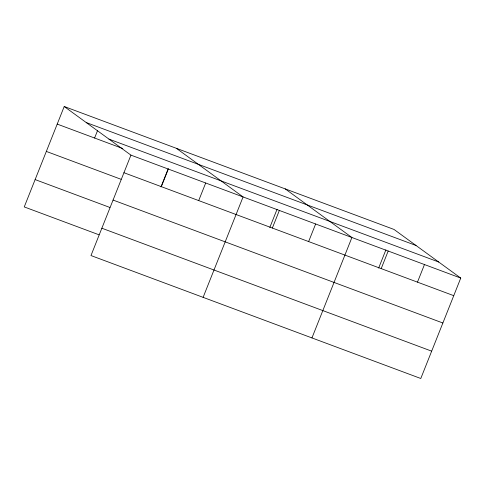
<?xml version="1.0" encoding="UTF-8"?>
<svg xmlns="http://www.w3.org/2000/svg" width="485" height="485" viewBox="0 0 485 485"><rect width="100%" height="100%" fill="white"/><g stroke="black" fill="none" stroke-linecap="round" stroke-linejoin="round"><path stroke-width="0.73" d="M64.214 106.506L130.938 155.127L90.98 255.553L420.786 378.494L460.75 278.075L394.02 229.447L64.214 106.506L24.25 206.925L99.007 234.795M94.593 138.031L97.673 130.289M160.978 186.925L168.234 168.701M161.317 186.652L168.319 169.065M198.698 200.59L205.695 182.997M203.112 297.353L243.076 196.928L176.346 148.307M269.818 227.495L277.068 209.271M272.352 228.047L279.354 210.454M308.636 241.566L315.632 223.979M311.952 337.924L351.91 237.504L285.186 188.877M378.658 268.066L385.908 249.842M381.192 268.617L388.194 251.024M417.47 282.143L424.472 264.549M86.233 122.553L416.045 245.495M108.919 139.086L438.731 262.027M57.212 124.093L122.802 148.543M130.938 155.127L460.75 278.075M123.942 172.721L453.748 295.662M46.336 151.429L121.092 179.298M113.06 200.056L442.872 322.998M35.126 179.589L109.883 207.459M101.856 228.217L431.662 351.158"/></g></svg>
